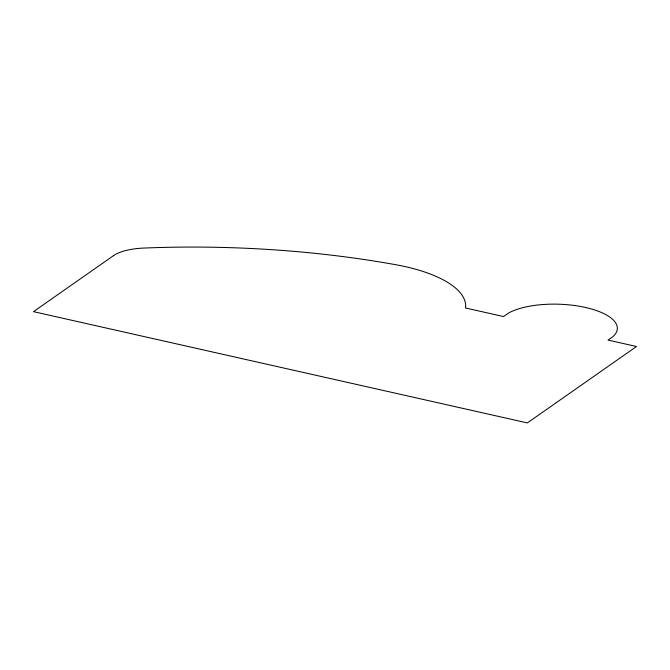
<?xml version="1.0" encoding="UTF-8"?>
<svg xmlns="http://www.w3.org/2000/svg" width="670" height="670" viewBox="0 0 670 670"><rect width="100%" height="100%" fill="white"/><g stroke="black" fill="none" stroke-linecap="round" stroke-linejoin="round"><path stroke-width="1" d="M113.372 255.739L33.5 311.651L527.349 422.921L636.5 346.507L608.008 340.084L612.966 336.608A59.228 22.47 1.8 0 0 585.547 307.48A59.228 22.47 1.8 0 0 508.505 313.074L503.538 316.55L465.55 307.991A111.974 42.486 1.8 0 0 395.602 264.684A457.124 173.455 1.8 0 0 143.765 248.067A42.88 16.273 1.8 0 0 113.372 255.739"/></g></svg>
